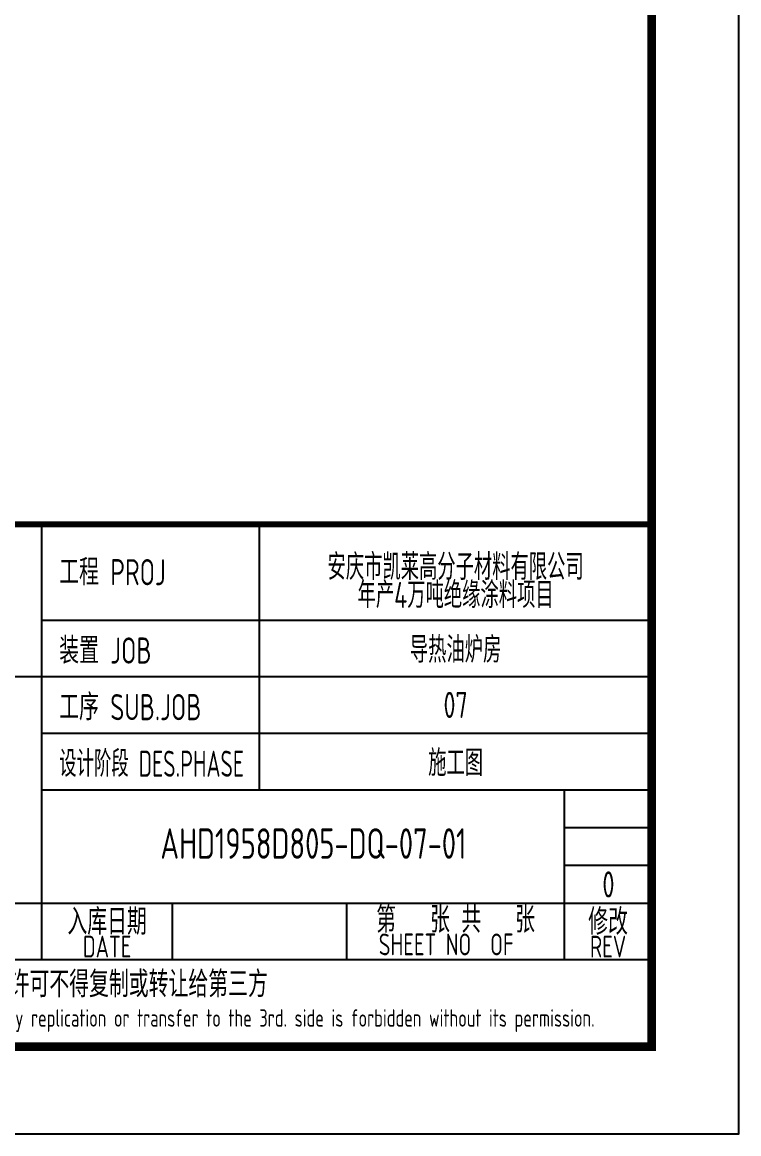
# Model space of a CAD drawing. Extents: x 4830845 to 5141198, y -443067 to -268177.
# Drawn here: x 4939762 to 4947987, y -349881 to -337114 of the extents above; entities that cross this region are included whole.
import ezdxf
from ezdxf.enums import TextEntityAlignment as Align

# ---------------------------------------------------------------- set-up
doc = ezdxf.new("R2010")
doc.units = 0
doc.header["$LTSCALE"] = 1000
doc.header["$MEASUREMENT"] = 0
doc.layers.get('0').update_dxf_attribs({"linetype": 'CONTINUOUS'})
doc.layers.add('AXIS', color=3, linetype='CONTINUOUS')
doc.layers.add('PUB_TITLE', color=4, linetype='CONTINUOUS')
doc.styles.add('AHD', font='sceie.shx', dxfattribs={"width": 0.7, "bigfont": 'sceic.shx'})
doc.styles.add('sceie', font='sceie.shx', dxfattribs={"width": 0.7, "bigfont": 'sceic.shx'})
doc.styles.add('TSSD_Rein', font='Tssdeng.shx', dxfattribs={"width": 0.7, "bigfont": 'hztxt.shx'})

msp = doc.modelspace()

# ---------------------------------------------------------------- linework, layer by layer
for p, q in [((4939986.6, -347880.5), (4939986.6, -342880.5)), ((4942486.6, -345930.5), (4942486.6, -342880.5)), ((4946986.6, -348880.5), (4946986.6, -342880.5)), ((4946986.6, -348880.5), (4946986.6, -342880.5)), ((4939986.6, -343980.5), (4946986.6, -343980.5)), ((4928986.6, -344630.5), (4946986.6, -344630.5)), ((4939986.6, -345280.5), (4946986.6, -345280.5)), ((4939986.6, -345930.5), (4946986.6, -345930.5)), ((4945986.6, -347880.5), (4945986.6, -345930.5)), ((4945986.6, -346363.9), (4946986.6, -346363.9)), ((4945986.6, -346797.2), (4946986.6, -346797.2)), ((4928986.6, -347230.5), (4946986.6, -347230.5)), ((4941486.6, -347880.5), (4941486.6, -347230.5)), ((4943486.6, -347880.5), (4943486.6, -347230.5)), ((4928986.6, -347880.5), (4946986.6, -347880.5)), ((4928986.6, -348880.5), (4946986.6, -348880.5)), ((4928986.6, -348880.5), (4946986.6, -348880.5))]:
    msp.add_line(p, q)
msp.add_lwpolyline([(4946986.6, -342880.5, 70, 70, 0), (4928986.6, -342880.5, 70, 70, 0), (4928986.6, -348880.5, 0, 0, 0)], format="xyseb")
at = {"layer": 'PUB_TITLE'}
msp.add_lwpolyline([(4888586.6, -349880.5), (4947986.6, -349880.5), (4947986.6, -307880.5), (4888586.6, -307880.5)], close=True, dxfattribs=at)
at = {"layer": 'PUB_TITLE', "const_width": 100}
msp.add_lwpolyline([(4891086.6, -348880.5), (4946986.6, -348880.5), (4946986.6, -308880.5), (4891086.6, -308880.5)], close=True, dxfattribs=at)

# ---------------------------------------------------------------- texts
at = {"style": 'AHD'}
for s, width, p in [('工程 PROJ', 0.8, (4940186.6, -343580.5)), ('工程 PROJ', 0.8, (4940186.6, -343580.5)), ('装置 JOB', 0.8, (4940186.6, -344480.5)), ('装置 JOB', 0.8, (4940186.6, -344480.5)), ('工序 SUB.JOB', 0.8, (4940186.6, -345130.5)), ('工序 SUB.JOB', 0.8, (4940186.6, -345130.5)), ('设计阶段 DES.PHASE', 0.7, (4940186.6, -345780.5)), ('设计阶段 DES.PHASE', 0.7, (4940186.6, -345780.5))]:
    msp.add_text(s, height=300, dxfattribs=dict(at, width=width)).set_placement(p)
at = {"style": 'AHD', "width": 0.8}
for s, height, p in [('第   张 共   张', 300, (4944736.6, -347405.5)), ('入库日期', 300, (4940736.6, -347430.5)), ('入库日期', 300, (4940736.6, -347430.5)), ('修改', 300, (4946486.6, -347430.5)), ('修改', 300, (4946486.6, -347430.5)), ('DATE', 250, (4940736.6, -347730.5)), ('DATE', 250, (4940736.6, -347730.5)), ('SHEET NO  OF  ', 250, (4944736.6, -347705.5)), ('SHEET NO  OF  ', 250, (4944736.6, -347705.5)), ('REV', 250, (4946486.6, -347730.5)), ('REV', 250, (4946486.6, -347730.5)), ('本文件专有权属安徽华东化工医药工程有限责任公司所有,未经许可不得复制或转让给第三方', 300, (4937986.6, -348180.5)), ('本文件专有权属安徽华东化工医药工程有限责任公司所有,未经许可不得复制或转让给第三方', 300, (4937986.6, -348180.5)), ('The proprietary right of this document belongs to Anhui Huadong Chemical And Medical Engineering  Co.,Ltd.  and any replication or transfer to the 3rd. side is forbidden without its permission. ', 200, (4937986.6, -348580.5)), ('The proprietary right of this document belongs to Anhui Huadong Chemical And Medical Engineering  Co.,Ltd.  and any replication or transfer to the 3rd. side is forbidden without its permission. ', 200, (4937986.6, -348580.5))]:
    msp.add_text(s, height=height, dxfattribs=at).set_placement(p, align=Align.MIDDLE)
at = {"width": 0.8}
for tag, text, height, style, p in [('AHD1958D805-DQ-07-01', '200320-02-040', 350, 'sceie', (4943104.5, -346546.9)), ('0', '0', 300, 'AHD', (4946490.7, -347016.6)), ('0', '0', 300, 'AHD', (4946490.7, -347016.6))]:
    msp.add_attdef(tag, text=text, height=height, dxfattribs=dict(at, style=style)).set_placement(p, align=Align.MIDDLE)
at = {"layer": 'AXIS', "style": 'TSSD_Rein', "width": 0.7}
for s, p in [('安庆市凯莱高分子材料有限公司', (4944736.6, -343352.9)), ('年产4万吨绝缘涂料项目', (4944736.6, -343676)), ('导热油炉房', (4944736.6, -344305.5)), ('07', (4944736.6, -344955.5)), ('施工图', (4944736.6, -345605.5))]:
    msp.add_text(s, height=300, dxfattribs=at).set_placement(p, align=Align.MIDDLE)

doc.saveas('drawing.dxf')
